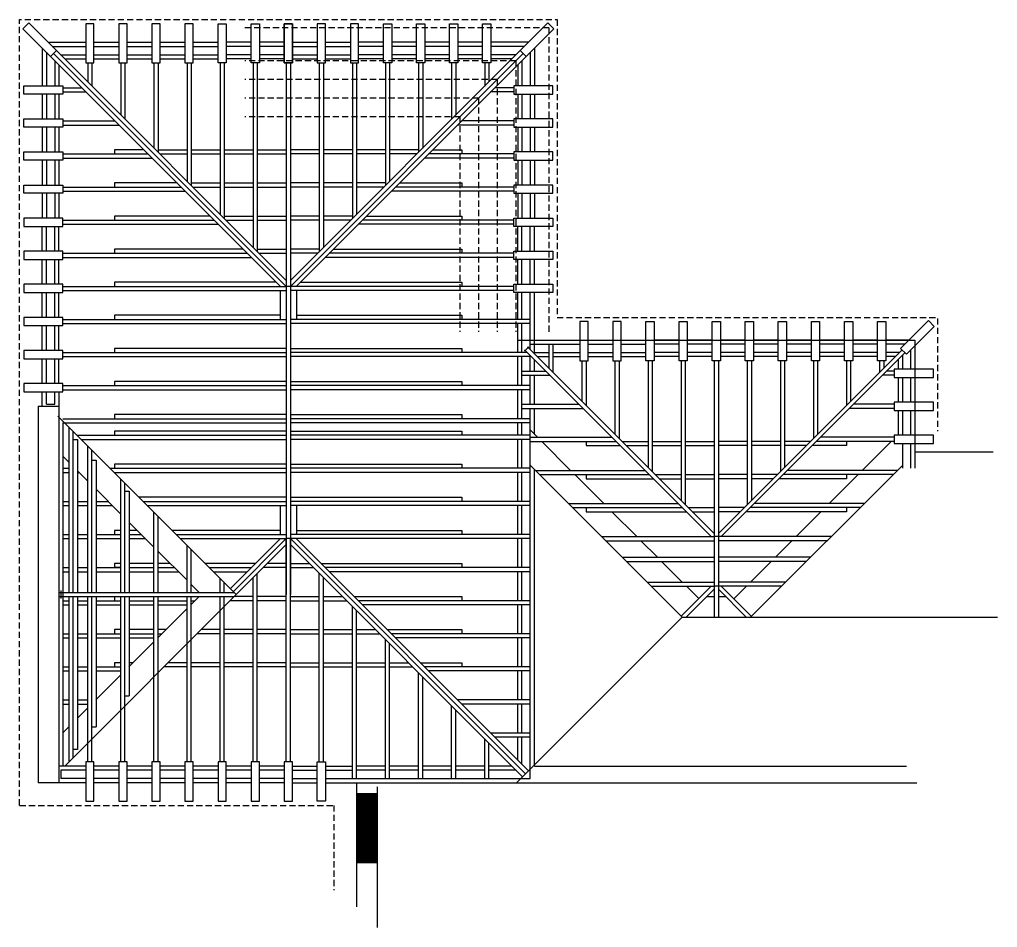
# Model space of a CAD drawing. Header units: inches. Extents: x 110 to 1392, y 6 to 1078.
# Drawn here: x 919 to 1392, y 553 to 992 of the extents above; entities that cross this region are included whole.
import ezdxf

# ---------------------------------------------------------------- set-up
doc = ezdxf.new("R2010")
doc.units = ezdxf.units.IN
doc.header["$LTSCALE"] = 24
doc.header["$MEASUREMENT"] = 0
doc.linetypes.add('DASHED4', pattern=[0.1875, 0.125, -0.0625])
for name, color, linetype in [('1X10', 7, 'CONTINUOUS'), ('2X10', 52, 'CONTINUOUS'), ('2X6', 1, 'CONTINUOUS'), ('2X8', 7, 'CONTINUOUS'), ('3X4', 3, 'CONTINUOUS'), ('3X4F', 52, 'CONTINUOUS'), ('DASHED', 1, 'DASHED4'), ('ELEC-PLAN', 74, 'CONTINUOUS'), ('WALL', 2, 'CONTINUOUS'), ('WALLS', 162, 'CONTINUOUS')]:
    doc.layers.add(name, color=color, linetype=linetype)

msp = doc.modelspace()

# ---------------------------------------------------------------- linework, layer by layer
at = {"layer": '1X10'}
for p, q in [((1048, 863), (1048, 714)), ((1050, 863), (1048, 863)), ((1050, 863), (1050, 714)), ((1050, 741), (1048, 741)), ((1255, 742), (1255, 718)), ((1257, 742), (1255, 742)), ((1257, 742), (1257, 718)), ((938, 715), (1022.8284271, 715)), ((939, 716), (939, 712)), ((1257, 718), (1255, 718)), ((938, 713), (1022.8284271, 713)), ((1159.4142136, 623), (1239.5, 703.0857864))]:
    msp.add_line(p, q, dxfattribs=at)
at = {"layer": '2X10'}
for p, q in [((1023.8284271, 714), (937.5563492, 800.2720779)), ((1169.5563492, 790), (1166, 793.5563492)), ((1185.5563492, 774), (1171.5563492, 788)), ((1326.6152237, 774), (1340.6152237, 788)), ((943, 777.8578644), (940, 780.8578644)), ((1239.5, 703.0857864), (1166, 776.5857864)), ((1272.5857864, 703), (1346, 776.4142136)), ((952, 768.8578644), (947, 773.8578644)), ((1201.5563492, 758), (1187.5563492, 772)), ((1310.6152237, 758), (1324.6152237, 772)), ((968, 752.8578644), (956, 764.8578644)), ((1217.5563492, 742), (1205.5563492, 754)), ((1294.6152237, 742), (1306.6152237, 754)), ((984, 736.8578644), (972, 748.8578644)), ((1227.5563492, 732), (1219.5563492, 740)), ((1284.6152237, 732), (1292.6152237, 740)), ((1000, 720.8578644), (986, 734.8578644)), ((1239.5563492, 720), (1229.5563492, 730)), ((1272.6152237, 720), (1282.6152237, 730)), ((1005.8578644, 715), (1002, 718.8578644)), ((1247.5710678, 711.9852814), (1241.5563492, 718)), ((1264.5147186, 711.8994949), (1270.6152237, 718)), ((1023.8284271, 714), (940.8284271, 631)), ((1005.8578644, 713), (1001.8578644, 709)), ((1251.5, 713.0857864), (1255, 713.0857864)), ((1257, 713.0857864), (1260.5, 713.0857864)), ((1000, 707.1421356), (986, 693.1421356)), ((1239.5, 703.0857864), (1392, 703.0857864)), ((984, 691.1421356), (971.8578644, 679)), ((968, 675.1421356), (955.8578644, 663)), ((952, 659.1421356), (947, 654.1421356)), ((943, 650.1421356), (940, 647.1421356))]:
    msp.add_line(p, q, dxfattribs=at)
at = {"layer": '2X6'}
for p, q in [((979.1715729, 929), (965, 929)), ((965, 929), (965, 927)), ((986, 929), (1000, 929)), ((1002, 929), (1016, 929)), ((1018, 929), (1032, 929)), ((1034, 929), (1048, 929)), ((1064, 929), (1050, 929)), ((1080, 929), (1066, 929)), ((1096, 929), (1082, 929)), ((1112, 929), (1098, 929)), ((1118.8284271, 929), (1133, 929)), ((1133, 929), (1133, 927)), ((986.8284271, 927), (1000, 927)), ((1002, 927), (1016, 927)), ((1018, 927), (1032, 927)), ((1034, 927), (1048, 927)), ((1064, 927), (1050, 927)), ((1080, 927), (1066, 927)), ((1096, 927), (1082, 927)), ((1111.1715729, 927), (1098, 927)), ((995.1715729, 913), (965, 913)), ((965, 913), (965, 911)), ((1002, 913), (1016, 913)), ((1018, 913), (1032, 913)), ((1034, 913), (1048, 913)), ((1064, 913), (1050, 913)), ((1080, 913), (1066, 913)), ((1096, 913), (1082, 913)), ((1102.8284271, 913), (1133, 913)), ((1133, 913), (1133, 911)), ((1002.8284271, 911), (1016, 911)), ((1018, 911), (1032, 911)), ((1034, 911), (1048, 911)), ((1064, 911), (1050, 911)), ((1080, 911), (1066, 911)), ((1095.1715729, 911), (1082, 911)), ((1011.1715729, 897), (965, 897)), ((965, 897), (965, 895)), ((1018, 897), (1032, 897)), ((1018.8284271, 895), (1032, 895)), ((1034, 897), (1048, 897)), ((1034, 895), (1048, 895)), ((1064, 897), (1050, 897)), ((1064, 895), (1050, 895)), ((1080, 897), (1066, 897)), ((1079.1715729, 895), (1066, 895)), ((1086.8284271, 897), (1133, 897)), ((1133, 897), (1133, 895)), ((1027.1715729, 881), (965, 881)), ((965, 881), (965, 879)), ((1034, 881), (1048, 881)), ((1064, 881), (1050, 881)), ((1070.8284271, 881), (1133, 881)), ((1133, 881), (1133, 879)), ((1034.8284271, 879), (1048, 879)), ((1063.1715729, 879), (1050, 879)), ((1043.1715729, 865), (965, 865)), ((965, 865), (965, 863)), ((1054.8284271, 865), (1133, 865)), ((1133, 865), (1133, 863)), ((1045, 849), (965, 849)), ((965, 849), (965, 847)), ((1053, 849), (1133, 849)), ((1133, 849), (1133, 847)), ((1048, 833), (965, 833)), ((965, 833), (965, 831)), ((1050, 833), (1133, 833)), ((1133, 833), (1133, 831)), ((1048, 817), (965, 817)), ((965, 817), (965, 815)), ((1050, 817), (1133, 817)), ((1133, 817), (1133, 815)), ((1048, 801), (965, 801)), ((965, 801), (965, 799)), ((1050, 801), (1133, 801)), ((1133, 801), (1133, 799)), ((965, 793), (965, 791)), ((1048, 793), (965, 793)), ((1050, 793), (1133, 793)), ((1133, 793), (1133, 791)), ((945, 789), (947, 789)), ((947, 789), (947, 715)), ((1193, 788), (1193, 786)), ((1193, 786), (1209.5857864, 786)), ((1210.4142136, 788), (1223, 788)), ((1212.4142136, 786), (1223, 786)), ((1225, 788), (1239, 788)), ((1225, 786), (1239, 786)), ((1241, 788), (1255, 788)), ((1241, 786), (1255, 786)), ((1271, 788), (1257, 788)), ((1271, 786), (1257, 786)), ((1287, 788), (1273, 788)), ((1287, 786), (1273, 786)), ((1301.5857864, 788), (1289, 788)), ((1299.5857864, 786), (1289, 786)), ((1319, 786), (1302.4142136, 786)), ((1319, 788), (1319, 786)), ((954, 779), (956, 779)), ((956, 779), (956, 715)), ((965, 777), (965, 775)), ((1048, 777), (965, 777)), ((1050, 777), (1133, 777)), ((1133, 777), (1133, 775)), ((1193, 772), (1193, 770)), ((1226.4142136, 772), (1239, 772)), ((1241, 772), (1255, 772)), ((1271, 772), (1257, 772)), ((1285.5857864, 772), (1273, 772)), ((1319, 772), (1319, 770)), ((1193, 770), (1225.5857864, 770)), ((1228.4142136, 770), (1239, 770)), ((1241, 770), (1255, 770)), ((1271, 770), (1257, 770)), ((1283.5857864, 770), (1273, 770)), ((1319, 770), (1286.4142136, 770)), ((970, 764), (972, 764)), ((972, 764), (972, 715)), ((1048, 761), (976.8284271, 761)), ((1050, 761), (1133, 761)), ((1133, 761), (1133, 759)), ((1193, 756), (1193, 754)), ((1193, 754), (1241.5857864, 754)), ((1242.4142136, 756), (1255, 756)), ((1244.4142136, 754), (1255, 754)), ((1269.5857864, 756), (1257, 756)), ((1267.5857864, 754), (1257, 754)), ((1319, 754), (1270.4142136, 754)), ((1319, 756), (1319, 754)), ((965, 745), (965, 743)), ((968, 745), (965, 745)), ((975.8578644, 745), (972, 745)), ((1045, 745), (992.8284271, 745)), ((1053, 745), (1133, 745)), ((1133, 745), (1133, 743)), ((965, 729), (965, 727)), ((968, 729), (965, 729)), ((984, 729), (972, 729)), ((991.8578644, 729), (986, 729)), ((1033.1715729, 729), (1008.8284271, 729)), ((1048, 729), (1038.8284271, 729)), ((1050, 729), (1059.1715729, 729)), ((1064.8284271, 729), (1133, 729)), ((1133, 729), (1133, 727)), ((968, 727), (965, 727)), ((1048, 727), (1036.8284271, 727)), ((1050, 727), (1061.1715729, 727)), ((947, 713), (947, 639)), ((956, 713), (956, 650)), ((965, 713), (965, 711)), ((972, 713), (972, 665)), ((1032, 711), (1020.8284271, 711)), ((1032, 713), (1022.8284271, 713)), ((1048, 713), (1034, 713)), ((1048, 711), (1034, 711)), ((1050, 713), (1064, 713)), ((1050, 711), (1064, 711)), ((1066, 713), (1075.1715729, 713)), ((1066, 711), (1077.1715729, 711)), ((1080.8284271, 713), (1133, 713)), ((1133, 713), (1133, 711)), ((965, 697), (965, 695)), ((968, 697), (965, 697)), ((984, 697), (972, 697)), ((989.8578644, 697), (986, 697)), ((1016, 697), (1006.8284271, 697)), ((1032, 697), (1018, 697)), ((1048, 697), (1034, 697)), ((1050, 697), (1064, 697)), ((1066, 697), (1080, 697)), ((1082, 697), (1091.1715729, 697)), ((1096.8284271, 697), (1133, 697)), ((1133, 697), (1133, 695)), ((1016, 695), (1004.8284271, 695)), ((1032, 695), (1018, 695)), ((1048, 695), (1034, 695)), ((1050, 695), (1064, 695)), ((1066, 695), (1080, 695)), ((1082, 695), (1093.1715729, 695)), ((965, 681), (965, 679)), ((968, 681), (965, 681)), ((973.8578644, 681), (972, 681)), ((1000, 679), (988.8284271, 679)), ((1000, 681), (990.8284271, 681)), ((1016, 681), (1002, 681)), ((1016, 679), (1002, 679)), ((1032, 681), (1018, 681)), ((1032, 679), (1018, 679)), ((1048, 681), (1034, 681)), ((1048, 679), (1034, 679)), ((1050, 681), (1064, 681)), ((1050, 679), (1064, 679)), ((1066, 681), (1080, 681)), ((1066, 679), (1080, 679)), ((1082, 681), (1096, 681)), ((1082, 679), (1096, 679)), ((1098, 681), (1107.1715729, 681)), ((1098, 679), (1109.1715729, 679)), ((1112.8284271, 681), (1133, 681)), ((1133, 681), (1133, 679)), ((970, 665), (972, 665)), ((954, 650), (956, 650)), ((947, 639), (945, 639))]:
    msp.add_line(p, q, dxfattribs=at)
at = {"layer": '2X8'}
for p, q in [((1048, 863), (935.4350288, 975.5649712)), ((1048, 865.8284271), (936.8492424, 976.9791847)), ((1050, 865.8284271), (1161.1507576, 976.9791847)), ((1050, 863), (1162.5649712, 975.5649712)), ((1045.1715729, 863), (934.0208153, 974.1507576)), ((952, 971), (952, 961.8284271)), ((954, 971), (954, 959.8284271)), ((968, 971), (968, 945.8284271)), ((970, 971), (970, 943.8284271)), ((984, 971), (984, 929.8284271)), ((986, 971), (986, 927.8284271)), ((1000, 971), (1000, 913.8284271)), ((1002, 971), (1002, 911.8284271)), ((1016, 971), (1016, 897.8284271)), ((1018, 971), (1018, 895.8284271)), ((1032, 971), (1032, 881.8284271)), ((1034, 971), (1034, 879.8284271)), ((1048, 971), (1048, 863)), ((1050, 971), (1050, 863)), ((1052.8284271, 863), (1163.9791847, 974.1507576)), ((1064, 971), (1064, 879.8284271)), ((1066, 971), (1066, 881.8284271)), ((1080, 971), (1080, 895.8284271)), ((1082, 971), (1082, 897.8284271)), ((1096, 971), (1096, 911.8284271)), ((1098, 971), (1098, 913.8284271)), ((1112, 971), (1112, 927.8284271)), ((1114, 971), (1114, 929.8284271)), ((1128, 971), (1128, 943.8284271)), ((1130, 971), (1130, 945.8284271)), ((1144, 971), (1144, 959.8284271)), ((1146, 971), (1146, 961.8284271)), ((940, 959), (949.1715729, 959)), ((940, 957), (951.1715729, 957)), ((1158, 957), (1146.8284271, 957)), ((1158, 959), (1148.8284271, 959)), ((940, 943), (965.1715729, 943)), ((1158, 943), (1132.8284271, 943)), ((940, 941), (967.1715729, 941)), ((1158, 941), (1130.8284271, 941)), ((940, 927), (981.1715729, 927)), ((940, 925), (983.1715729, 925)), ((1158, 925), (1114.8284271, 925)), ((1158, 927), (1116.8284271, 927)), ((940, 911), (997.1715729, 911)), ((940, 909), (999.1715729, 909)), ((1158, 909), (1098.8284271, 909)), ((1158, 911), (1100.8284271, 911)), ((940, 895), (1013.1715729, 895)), ((1158, 895), (1084.8284271, 895)), ((940, 893), (1015.1715729, 893)), ((1158, 893), (1082.8284271, 893)), ((940, 879), (1029.1715729, 879)), ((940, 877), (1031.1715729, 877)), ((1158, 877), (1066.8284271, 877)), ((1158, 879), (1068.8284271, 879)), ((940, 863), (1048, 863)), ((940, 861), (1048, 861)), ((1045, 861), (1045, 847)), ((1158, 863), (1050, 863)), ((1158, 861), (1050, 861)), ((1053, 861), (1053, 847)), ((940, 847), (1048, 847)), ((1166, 847), (1050, 847)), ((940, 845), (1048, 845)), ((1166, 845), (1050, 845)), ((1163.2031894, 831.5735452), (1165.3576081, 833.7279639)), ((1255, 743.4142136), (1164.659811, 833.7544026)), ((1175, 835), (1175, 823.4142136)), ((1177, 835), (1177, 821.4142136)), ((940, 831), (1048, 831)), ((940, 829), (1048, 829)), ((1164.5857864, 831), (1050, 831)), ((1166, 829), (1050, 829)), ((1253.5857864, 742), (1163.2455974, 832.340189)), ((1257, 743.4142136), (1345.8578644, 832.2720779)), ((1258.4142136, 742), (1347.2720779, 830.8578644)), ((1191, 827), (1191, 807.4142136)), ((1193, 827), (1193, 805.4142136)), ((1207, 827), (1207, 791.4142136)), ((1209, 827), (1209, 789.4142136)), ((1223, 827), (1223, 775.4142136)), ((1225, 827), (1225, 773.4142136)), ((1239, 827), (1239, 759.4142136)), ((1241, 827), (1241, 757.4142136)), ((1255, 827), (1255, 742)), ((1257, 827), (1257, 742)), ((1271, 827), (1271, 757.4142136)), ((1273, 827), (1273, 759.4142136)), ((1287, 827), (1287, 773.4142136)), ((1289, 827), (1289, 775.4142136)), ((1303, 827), (1303, 789.4142136)), ((1305, 827), (1305, 791.4142136)), ((1319, 827), (1319, 805.4142136)), ((1321, 827), (1321, 807.4142136)), ((1335, 827), (1335, 821.4142136)), ((1337, 827), (1337, 823.4142136)), ((1162, 822), (1173.5857864, 822)), ((1162, 820), (1175.5857864, 820)), ((1342, 820), (1336.4142136, 820)), ((1342, 822), (1338.4142136, 822)), ((940, 815), (1048, 815)), ((1166, 815), (1050, 815)), ((940, 813), (1048, 813)), ((1166, 813), (1050, 813)), ((1162, 806), (1189.5857864, 806)), ((1342, 806), (1322.4142136, 806)), ((1162, 804), (1191.5857864, 804)), ((1342, 804), (1320.4142136, 804)), ((940, 799), (1048, 799)), ((940, 797), (940, 631)), ((940, 797), (1048, 797)), ((943, 715), (943, 794.8284271)), ((1166, 799), (1050, 799)), ((1166, 797), (1050, 797)), ((945, 715), (945, 792.8284271)), ((946.8284271, 791), (1048, 791)), ((1166, 791), (1050, 791)), ((1166, 790), (1205.5857864, 790)), ((1342, 790), (1306.4142136, 790)), ((948.8284271, 789), (1048, 789)), ((952, 715), (952, 785.8284271)), ((1166, 789), (1050, 789)), ((1166, 788), (1207.5857864, 788)), ((1342, 788), (1304.4142136, 788)), ((954, 715), (954, 783.8284271)), ((940, 775), (943, 775)), ((940, 773), (943, 773)), ((947, 773), (947.8578644, 773)), ((962.8284271, 775), (1048, 775)), ((964.8284271, 773), (1048, 773)), ((1166, 775), (1050, 775)), ((1166, 773), (1050, 773)), ((1168.5857864, 774), (1221.5857864, 774)), ((1170.5857864, 772), (1223.5857864, 772)), ((1341.5857864, 772), (1288.4142136, 772)), ((1343.5857864, 774), (1290.4142136, 774)), ((968, 715), (968, 769.8284271)), ((970, 715), (970, 767.8284271)), ((940, 759), (943, 759)), ((940, 757), (943, 757)), ((947, 759), (952, 759)), ((947, 757), (952, 757)), ((956, 759), (961.8578644, 759)), ((956, 757), (963.8578644, 757)), ((978.8284271, 759), (1048, 759)), ((980.8284271, 757), (1048, 757)), ((1045, 757), (1045, 743)), ((1166, 759), (1050, 759)), ((1166, 757), (1050, 757)), ((1053, 757), (1053, 743)), ((1184.5857864, 758), (1237.5857864, 758)), ((1327.5857864, 758), (1274.4142136, 758)), ((984, 715), (984, 753.8284271)), ((1186.5857864, 756), (1239.5857864, 756)), ((1325.5857864, 756), (1272.4142136, 756)), ((986, 715), (986, 751.8284271)), ((940, 743), (943, 743)), ((947, 743), (952, 743)), ((956, 743), (968, 743)), ((972, 743), (977.8578644, 743)), ((994.8284271, 743), (1048, 743)), ((1166, 743), (1050, 743)), ((940, 741), (943, 741)), ((947, 741), (952, 741)), ((956, 741), (968, 741)), ((972, 741), (979.8578644, 741)), ((996.8284271, 741), (1048, 741)), ((1045.1715729, 741), (1021, 716.8284271)), ((1048, 741), (1022.4142136, 715.4142136)), ((1048, 738.1715729), (1023.8284271, 714)), ((1048, 633), (1048, 741)), ((1050, 633), (1050, 741)), ((1166, 741), (1050, 741)), ((1050, 741), (1163.7071068, 627.2928932)), ((1050, 738.1715729), (1162.2928932, 625.8786797)), ((1052.8284271, 741), (1165.1213203, 628.7071068)), ((1200.5857864, 742), (1255, 742)), ((1202.5857864, 740), (1255, 740)), ((1311.5857864, 742), (1257, 742)), ((1309.5857864, 740), (1257, 740)), ((1000, 715), (1000, 737.8284271)), ((1002, 715), (1002, 735.8284271)), ((1210.5857864, 732), (1255, 732)), ((1212.5857864, 730), (1255, 730)), ((1301.5857864, 732), (1257, 732)), ((1299.5857864, 730), (1257, 730)), ((940, 727), (943, 727)), ((940, 725), (943, 725)), ((947, 727), (952, 727)), ((947, 725), (952, 725)), ((956, 727), (968, 727)), ((956, 725), (968, 725)), ((972, 727), (984, 727)), ((972, 725), (984, 725)), ((986, 727), (993.8578644, 727)), ((986, 725), (995.8578644, 725)), ((1010.8284271, 727), (1031.1715729, 727)), ((1012.8284271, 725), (1029.1715729, 725)), ((1034, 633), (1034, 724.1715729)), ((1064, 633), (1064, 724.1715729)), ((1166, 727), (1066.8284271, 727)), ((1166, 725), (1068.8284271, 725)), ((1016, 715), (1016, 721.8284271)), ((1018, 715), (1018, 719.8284271)), ((1032, 633), (1032, 722.1715729)), ((1066, 633), (1066, 722.1715729)), ((1222.5857864, 720), (1255, 720)), ((1289.5857864, 720), (1257, 720)), ((1224.5857864, 718), (1255, 718)), ((1253.5857864, 718), (1239.0857864, 703.5)), ((1255, 716.5857864), (1241.5, 703.0857864)), ((1255, 718), (1255, 703)), ((1287.5857864, 718), (1257, 718)), ((1257, 718), (1257, 703)), ((1257, 716.5857864), (1270.5, 703.0857864)), ((1258.4142136, 718), (1273, 703.4142136)), ((940, 711), (943, 711)), ((943, 633.1715729), (943, 713)), ((945, 635.1715729), (945, 713)), ((947, 711), (952, 711)), ((952, 633), (952, 713)), ((954, 633), (954, 713)), ((956, 711), (968, 711)), ((968, 633), (968, 713)), ((970, 633), (970, 713)), ((972, 711), (984, 711)), ((984, 633), (984, 713)), ((986, 633), (986, 713)), ((986, 711), (1000, 711)), ((1000, 633), (1000, 713)), ((1002, 633), (1002, 713)), ((1002, 711), (1003.8578644, 711)), ((1016, 633), (1016, 713)), ((1018, 633), (1018, 713)), ((1166, 711), (1082.8284271, 711)), ((940, 709), (943, 709)), ((947, 709), (952, 709)), ((956, 709), (968, 709)), ((972, 709), (984, 709)), ((986, 709), (1000, 709)), ((1080, 625), (1080, 708.1715729)), ((1082, 625), (1082, 706.1715729)), ((1166, 709), (1084.8284271, 709)), ((940, 695), (943, 695)), ((940, 693), (943, 693)), ((947, 695), (952, 695)), ((947, 693), (952, 693)), ((956, 695), (968, 695)), ((956, 693), (968, 693)), ((972, 695), (984, 695)), ((972, 693), (984, 693)), ((986, 695), (987.8578644, 695)), ((1096, 625), (1096, 692.1715729)), ((1166, 695), (1098.8284271, 695)), ((1166, 693), (1100.8284271, 693)), ((1098, 625), (1098, 690.1715729)), ((940, 679), (943, 679)), ((940, 677), (943, 677)), ((947, 679), (952, 679)), ((947, 677), (952, 677)), ((956, 679), (968, 679)), ((956, 677), (968, 677)), ((1166, 679), (1114.8284271, 679)), ((1166, 677), (1116.8284271, 677)), ((1112, 625), (1112, 676.1715729)), ((1114, 625), (1114, 674.1715729)), ((940, 663), (943, 663)), ((947, 663), (952, 663)), ((1166, 663), (1130.8284271, 663)), ((940, 661), (943, 661)), ((947, 661), (952, 661)), ((1128, 625), (1128, 660.1715729)), ((1130, 625), (1130, 658.1715729)), ((1166, 661), (1132.8284271, 661)), ((1144, 625), (1144, 644.1715729)), ((1166, 647), (1146.8284271, 647)), ((1166, 645), (1148.8284271, 645)), ((1146, 625), (1146, 642.1715729))]:
    msp.add_line(p, q, dxfattribs=at)
at = {"layer": '3X4'}
for p, q in [((932, 976.1715729), (932, 960)), ((934.8284271, 979), (951, 979)), ((938.8284271, 975), (951, 975)), ((955, 979), (967, 979)), ((955, 975), (967, 975)), ((971, 979), (983, 979)), ((971, 975), (983, 975)), ((987, 979), (999, 979)), ((987, 975), (999, 975)), ((1003, 979), (1015, 979)), ((1003, 975), (1015, 975)), ((1031, 979), (1019, 979)), ((1031, 975), (1019, 975)), ((1047, 979), (1035, 979)), ((1047, 975), (1035, 975)), ((1051, 979), (1063, 979)), ((1051, 979), (1063, 979)), ((1051, 975), (1063, 975)), ((1051, 975), (1063, 975)), ((1067, 979), (1079, 979)), ((1067, 975), (1079, 975)), ((1095, 979), (1083, 979)), ((1095, 975), (1083, 975)), ((1111, 979), (1099, 979)), ((1111, 975), (1099, 975)), ((1127, 979), (1115, 979)), ((1127, 975), (1115, 975)), ((1143, 979), (1131, 979)), ((1143, 975), (1131, 975)), ((1163.1715729, 979), (1147, 979)), ((1159.1715729, 975), (1147, 975)), ((1166, 976.1715729), (1166, 960)), ((936, 972.1715729), (936, 960)), ((1162, 972.1715729), (1162, 960)), ((932, 956), (932, 944)), ((936, 956), (936, 944)), ((1162, 956), (1162, 944)), ((1166, 956), (1166, 944)), ((932, 940), (932, 928)), ((936, 940), (936, 928)), ((1162, 940), (1162, 928)), ((1166, 940), (1166, 928)), ((932, 924), (932, 912)), ((936, 924), (936, 912)), ((1162, 924), (1162, 912)), ((1166, 924), (1166, 912)), ((932, 908), (932, 896)), ((936, 908), (936, 896)), ((1162, 908), (1162, 896)), ((1166, 908), (1166, 896)), ((932, 880), (932, 892)), ((936, 880), (936, 892)), ((1162, 880), (1162, 892)), ((1166, 880), (1166, 892)), ((932, 864), (932, 876)), ((936, 864), (936, 876)), ((1162, 864), (1162, 876)), ((1166, 864), (1166, 876)), ((932, 848), (932, 860)), ((936, 848), (936, 860)), ((1162, 847), (1162, 860)), ((1166, 832.4142136), (1166, 860)), ((932, 832), (932, 844)), ((936, 832), (936, 844)), ((1162, 831), (1162, 845)), ((1166, 835), (1190, 835)), ((1194, 835), (1206, 835)), ((1210, 835), (1222, 835)), ((1238, 835), (1226, 835)), ((1254, 835), (1242, 835)), ((1270, 835), (1258, 835)), ((1286, 835), (1274, 835)), ((1302, 835), (1290, 835)), ((1318, 835), (1306, 835)), ((1334, 835), (1322, 835)), ((1347.1715729, 835), (1338, 835)), ((932, 816), (932, 828)), ((936, 816), (936, 828)), ((1162, 815), (1162, 829)), ((1166, 822), (1166, 829.5857864)), ((1167.4142136, 831), (1175, 831)), ((1177, 831), (1190, 831)), ((1194, 831), (1206, 831)), ((1210, 831), (1222, 831)), ((1238, 831), (1226, 831)), ((1254, 831), (1242, 831)), ((1270, 831), (1258, 831)), ((1286, 831), (1274, 831)), ((1302, 831), (1290, 831)), ((1318, 831), (1306, 831)), ((1334, 831), (1322, 831)), ((1344.5857864, 831), (1338, 831)), ((1346, 829.5857864), (1346, 823)), ((1350, 832.1715729), (1350, 823)), ((1166, 806), (1166, 820)), ((1346, 819), (1346, 807)), ((1350, 819), (1350, 807)), ((932, 806), (932, 812)), ((936, 806), (936, 812)), ((1162, 799), (1162, 813)), ((932, 806), (936, 806)), ((1166, 625), (1166, 804)), ((1346, 803), (1346, 791)), ((1350, 803), (1350, 791)), ((1162, 791), (1162, 797)), ((1162, 775), (1162, 789)), ((1346, 787), (1346, 775)), ((1350, 787), (1350, 775)), ((1162, 759), (1162, 773)), ((1162, 743), (1162, 757)), ((1162, 727), (1162, 741)), ((1162, 711), (1162, 725)), ((1162, 695), (1162, 709)), ((1162, 679), (1162, 693)), ((1162, 663), (1162, 677)), ((1162, 647), (1162, 661)), ((1162, 631.8284271), (1162, 645)), ((951, 629), (939, 629)), ((939, 629), (939, 625)), ((951, 625), (939, 625)), ((967, 629), (955, 629)), ((967, 625), (955, 625)), ((983, 629), (971, 629)), ((983, 625), (971, 625)), ((999, 629), (987, 629)), ((999, 625), (987, 625)), ((1015, 629), (1003, 629)), ((1015, 625), (1003, 625)), ((1031, 629), (1019, 629)), ((1031, 625), (1019, 625)), ((1047, 629), (1035, 629)), ((1047, 625), (1035, 625)), ((1051, 629), (1063, 629)), ((1051, 625), (1063, 625)), ((1067, 629), (1080, 629)), ((1067, 625), (1166, 625)), ((1096, 629), (1082, 629)), ((1112, 629), (1098, 629)), ((1128, 629), (1114, 629)), ((1144, 629), (1130, 629)), ((1159.1715729, 629), (1146, 629))]:
    msp.add_line(p, q, dxfattribs=at)
at = {"layer": '3X4F', "flags": 128}
for points in [[(934.0208153, 974.1507576), (920.5857864, 987.5857864), (923.4142136, 990.4142136), (936.8492424, 976.9791847)], [(955, 971), (955, 990), (951, 990), (951, 971)], [(971, 971), (971, 990), (967, 990), (967, 971)], [(987, 971), (987, 990), (983, 990), (983, 971)], [(1003, 971), (1003, 990), (999, 990), (999, 971)], [(1015, 971), (1015, 990), (1019, 990), (1019, 971)], [(1031, 971), (1031, 990), (1035, 990), (1035, 971)], [(1047, 971), (1047, 990), (1051, 990), (1051, 971)], [(1051, 971), (1051, 990), (1047, 990), (1047, 971)], [(1067, 971), (1067, 990), (1063, 990), (1063, 971)], [(1083, 971), (1083, 990), (1079, 990), (1079, 971)], [(1095, 971), (1095, 990), (1099, 990), (1099, 971)], [(1111, 971), (1111, 990), (1115, 990), (1115, 971)], [(1127, 971), (1127, 990), (1131, 990), (1131, 971)], [(1143, 971), (1143, 990), (1147, 990), (1147, 971)], [(1163.9791847, 974.1507576), (1177.4142136, 987.5857864), (1174.5857864, 990.4142136), (1161.1507576, 976.9791847)], [(940, 956), (921, 956), (921, 960), (940, 960)], [(1158, 956), (1177, 956), (1177, 960), (1158, 960)], [(940, 940), (921, 940), (921, 944), (940, 944)], [(1158, 940), (1177, 940), (1177, 944), (1158, 944)], [(940, 924), (921, 924), (921, 928), (940, 928)], [(1158, 924), (1177, 924), (1177, 928), (1158, 928)], [(940, 908), (921, 908), (921, 912), (940, 912)], [(1158, 908), (1177, 908), (1177, 912), (1158, 912)], [(940, 896), (921, 896), (921, 892), (940, 892)], [(1158, 896), (1177, 896), (1177, 892), (1158, 892)], [(940, 880), (921, 880), (921, 876), (940, 876)], [(1158, 880), (1177, 880), (1177, 876), (1158, 876)], [(940, 864), (921, 864), (921, 860), (940, 860)], [(1158, 864), (1177, 864), (1177, 860), (1158, 860)], [(940, 848), (921, 848), (921, 844), (940, 844)], [(1194, 827), (1194, 846), (1190, 846), (1190, 827)], [(1210, 827), (1210, 846), (1206, 846), (1206, 827)], [(1222, 827), (1222, 846), (1226, 846), (1226, 827)], [(1238, 827), (1238, 846), (1242, 846), (1242, 827)], [(1254, 827), (1254, 846), (1258, 846), (1258, 827)], [(1270, 827), (1270, 846), (1274, 846), (1274, 827)], [(1286, 827), (1286, 846), (1290, 846), (1290, 827)], [(1302, 827), (1302, 846), (1306, 846), (1306, 827)], [(1318, 827), (1318, 846), (1322, 846), (1322, 827)], [(1334, 827), (1334, 846), (1338, 846), (1338, 827)], [(1347.9791847, 830.1507576), (1361.4142136, 843.5857864), (1358.5857864, 846.4142136), (1345.1507576, 832.9791847)], [(940, 832), (921, 832), (921, 828), (940, 828)], [(1342, 819), (1361, 819), (1361, 823), (1342, 823)], [(940, 816), (921, 816), (921, 812), (940, 812)], [(1342, 803), (1361, 803), (1361, 807), (1342, 807)], [(1342, 787), (1361, 787), (1361, 791), (1342, 791)], [(951, 633), (951, 614), (955, 614), (955, 633)], [(967, 633), (967, 614), (971, 614), (971, 633)], [(983, 633), (983, 614), (987, 614), (987, 633)], [(999, 633), (999, 614), (1003, 614), (1003, 633)], [(1015, 633), (1015, 614), (1019, 614), (1019, 633)], [(1031, 633), (1031, 614), (1035, 614), (1035, 633)], [(1047, 633), (1047, 614), (1051, 614), (1051, 633)], [(1067, 633), (1067, 614), (1063, 614), (1063, 633)]]:
    msp.add_lwpolyline(points, close=True, dxfattribs=at)
at = {"layer": 'DASHED'}
for p, q in [((1179, 992), (1179, 848)), ((1175, 988), (1028, 988)), ((1175, 988), (1175, 841)), ((1159, 972), (1028, 972)), ((1159, 972), (1159, 841)), ((1150, 963), (1028, 963)), ((1150, 963), (1150, 841)), ((1141, 954), (1028, 954)), ((1141, 954), (1141, 841)), ((1132, 945), (1028, 945)), ((1132, 945), (1132, 841)), ((919, 612), (1071, 612)), ((1071, 612), (1071, 571))]:
    msp.add_line(p, q, dxfattribs=at)
at = {"layer": 'DASHED', "flags": 128}
for points in [[(919, 612), (919, 872), (919, 872), (919, 992), (1179, 992)], [(1179, 848), (1363, 848), (1363, 793)]]:
    msp.add_lwpolyline(points, dxfattribs=at)
at = {"layer": 'ELEC-PLAN'}
for p, q in [((932.8284271, 981), (951, 981)), ((955, 981), (967, 981)), ((971, 981), (983, 981)), ((987, 981), (999, 981)), ((1003, 981), (1015, 981)), ((1031, 981), (1019, 981)), ((1047, 981), (1035, 981)), ((1051, 981), (1063, 981)), ((1067, 981), (1079, 981)), ((1095, 981), (1083, 981)), ((1111, 981), (1099, 981)), ((1127, 981), (1115, 981)), ((1143, 981), (1131, 981)), ((1165.1715729, 981), (1147, 981)), ((930, 978.1715729), (930, 960)), ((1168, 978.1715729), (1168, 960)), ((938, 970.1715729), (938, 960)), ((940.8284271, 973), (951, 973)), ((955, 973), (967, 973)), ((971, 973), (983, 973)), ((987, 973), (999, 973)), ((1003, 973), (1015, 973)), ((1031, 973), (1019, 973)), ((1047, 973), (1035, 973)), ((1051, 973), (1063, 973)), ((1067, 973), (1079, 973)), ((1095, 973), (1083, 973)), ((1111, 973), (1099, 973)), ((1127, 973), (1115, 973)), ((1143, 973), (1131, 973)), ((1157.1715729, 973), (1147, 973)), ((1160, 970.1715729), (1160, 960)), ((930, 956), (930, 944)), ((938, 956), (938, 944)), ((1160, 956), (1160, 944)), ((1168, 956), (1168, 944)), ((930, 940), (930, 928)), ((938, 940), (938, 928)), ((1160, 940), (1160, 928)), ((1168, 940), (1168, 928)), ((930, 924), (930, 912)), ((938, 924), (938, 912)), ((1160, 924), (1160, 912)), ((1168, 924), (1168, 912)), ((930, 908), (930, 896)), ((938, 908), (938, 896)), ((1160, 908), (1160, 896)), ((1168, 908), (1168, 896)), ((930, 880), (930, 892)), ((938, 880), (938, 892)), ((1160, 880), (1160, 892)), ((1168, 880), (1168, 892)), ((930, 864), (930, 876)), ((938, 864), (938, 876)), ((1160, 864), (1160, 876)), ((1168, 864), (1168, 876)), ((930, 848), (930, 860)), ((938, 848), (938, 860)), ((1160, 847), (1160, 860)), ((1168, 830.4142136), (1168, 860)), ((930, 832), (930, 844)), ((938, 832), (938, 844)), ((1160, 831), (1160, 845)), ((1162.8284271, 837), (1174, 837)), ((1178, 837), (1190, 837)), ((1194, 837), (1206, 837)), ((1210, 837), (1222, 837)), ((1238, 837), (1226, 837)), ((1254, 837), (1242, 837)), ((1270, 837), (1258, 837)), ((1286, 837), (1274, 837)), ((1302, 837), (1290, 837)), ((1318, 837), (1306, 837)), ((1334, 837), (1322, 837)), ((1349.1715729, 837), (1338, 837)), ((1352, 834.1715729), (1352, 823)), ((930, 816), (930, 828)), ((938, 816), (938, 828)), ((1160, 815), (1160, 829)), ((1177, 829), (1190, 829)), ((1194, 829), (1206, 829)), ((1210, 829), (1222, 829)), ((1238, 829), (1226, 829)), ((1254, 829), (1242, 829)), ((1270, 829), (1258, 829)), ((1286, 829), (1274, 829)), ((1302, 829), (1290, 829)), ((1318, 829), (1306, 829)), ((1334, 829), (1322, 829)), ((1342.5857864, 829), (1338, 829)), ((1344, 827.5857864), (1344, 823)), ((1168, 806), (1168, 820)), ((1344, 819), (1344, 807)), ((1352, 819), (1352, 807)), ((930, 805), (930, 812)), ((938, 812), (938, 623)), ((1160, 799), (1160, 813)), ((928, 805), (928, 623)), ((928, 805), (938, 805)), ((1168, 791.5563492), (1168, 804)), ((1344, 803), (1344, 791)), ((1352, 803), (1352, 791)), ((1160, 791), (1160, 797)), ((1160, 775), (1160, 789)), ((1352, 787), (1352, 775)), ((1160, 759), (1160, 773)), ((1168, 631), (1168, 774.5857864)), ((1160, 743), (1160, 757)), ((1160, 727), (1160, 741)), ((1160, 711), (1160, 725)), ((1160, 695), (1160, 709)), ((1160, 679), (1160, 693)), ((1160, 663), (1160, 677)), ((1160, 647), (1160, 661)), ((1160, 633.8284271), (1160, 645)), ((951, 631), (938, 631)), ((967, 631), (955, 631)), ((983, 631), (971, 631)), ((999, 631), (987, 631)), ((1015, 631), (1003, 631)), ((1031, 631), (1019, 631)), ((1047, 631), (1035, 631)), ((1051, 631), (1063, 631)), ((1067, 631), (1080, 631)), ((1096, 631), (1082, 631)), ((1112, 631), (1098, 631)), ((1128, 631), (1114, 631)), ((1144, 631), (1130, 631)), ((1157.1715729, 631), (1146, 631)), ((1168, 631), (1348, 631)), ((951, 623), (928, 623)), ((967, 623), (955, 623)), ((983, 623), (971, 623)), ((999, 623), (987, 623)), ((1015, 623), (1003, 623)), ((1031, 623), (1019, 623)), ((1047, 623), (1035, 623)), ((1051, 623), (1063, 623)), ((1067, 623), (1353, 623))]:
    msp.add_line(p, q, dxfattribs=at)
at = {"layer": 'ELEC-PLAN', "color": 60}
for p, q in [((1051, 981), (1063, 981)), ((1051, 973), (1063, 973)), ((1169.4142136, 829), (1175, 829)), ((1168, 822), (1168, 827.5857864))]:
    msp.add_line(p, q, dxfattribs=at)
at = {"layer": 'ELEC-PLAN'}
msp.add_lwpolyline([(1160, 837), (1352, 837), (1352, 783), (1390, 783)], dxfattribs=at)
at = {"layer": 'WALL'}
for p, q in [((1082, 623), (1082, 563)), ((1092, 621), (1092, 553))]:
    msp.add_line(p, q, dxfattribs=at)
at = {"layer": 'WALLS', "const_width": 10}
msp.add_lwpolyline([(1087, 618), (1087, 618), (1087, 584)], dxfattribs=at)

doc.saveas('drawing.dxf')
